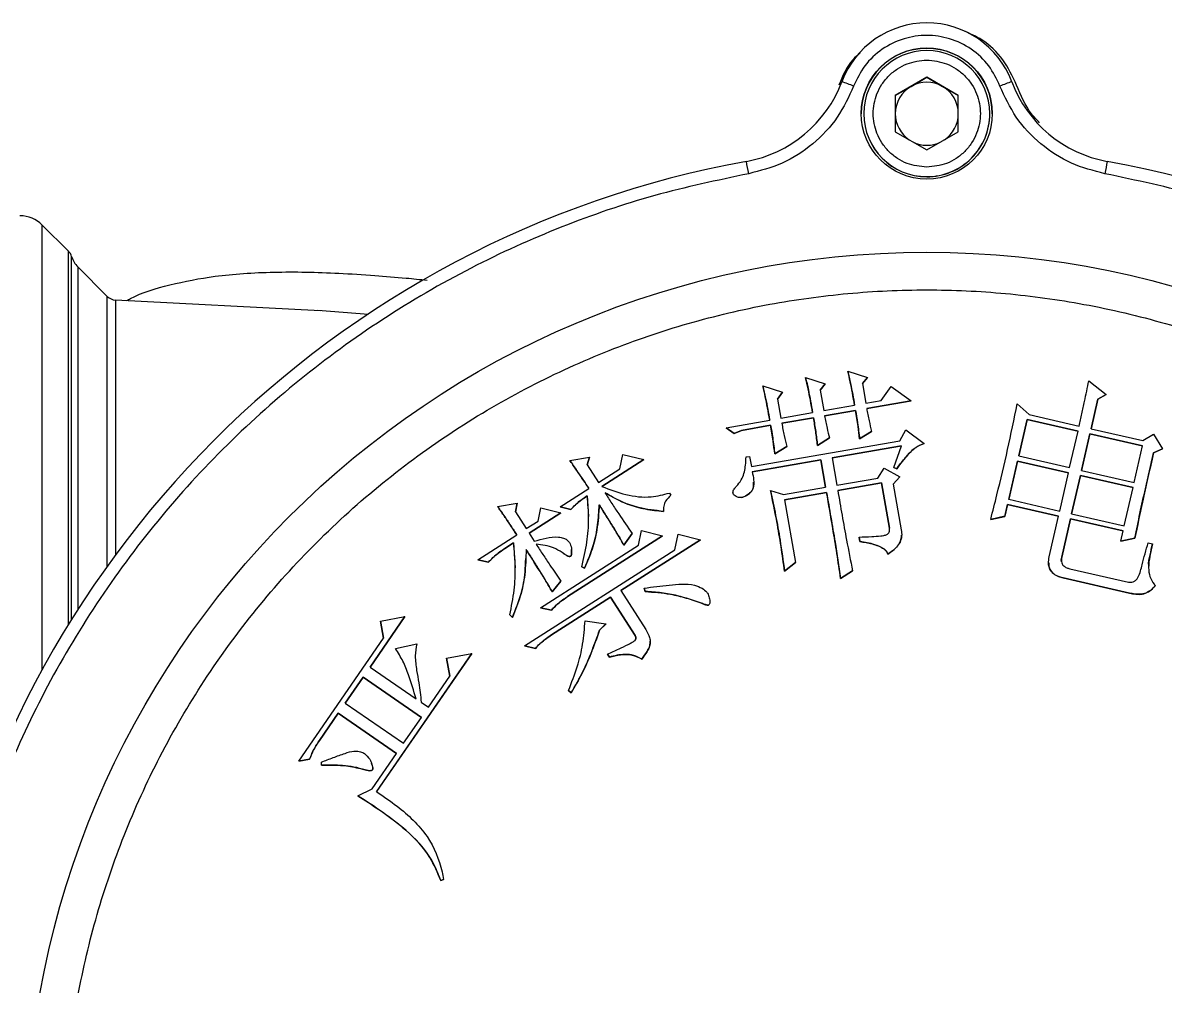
# Model space of a CAD drawing. Header units: millimetres. Extents: x 5659 to 7608, y 3628 to 5007.
# Drawn here: x 6967.6 to 7058.3, y 4781.6 to 4858 of the extents above; entities that cross this region are included whole.
import ezdxf

# ---------------------------------------------------------------- set-up
doc = ezdxf.new("R2010")
doc.units = ezdxf.units.MM

msp = doc.modelspace()

# ---------------------------------------------------------------- linework, layer by layer
at = {"color": 7, "linetype": 'Continuous', "lineweight": 25}
for p, q in [((7039.366, 4853.691), (7036.866, 4852.248)), ((7038.116, 4852.963), (7039.366, 4853.685)), ((7041.866, 4852.248), (7039.366, 4853.691)), ((7039.366, 4853.685), (7039.366, 4853.691)), ((7039.366, 4853.685), (7040.616, 4852.963)), ((7036.866, 4852.242), (7038.116, 4852.963)), ((7036.866, 4852.248), (7036.866, 4849.361)), ((7040.616, 4852.963), (7041.866, 4852.242)), ((7041.866, 4849.361), (7041.866, 4852.248)), ((7034.366, 4850.803), (7034.366, 4850.792)), ((7044.366, 4850.792), (7044.366, 4850.803)), ((7036.866, 4849.361), (7039.366, 4847.918)), ((7039.366, 4847.918), (7041.866, 4849.361)), ((6971.257, 4839.885), (6969.176, 4841.966)), ((6971.507, 4810.676), (6971.507, 4839.468)), ((6974.338, 4836.304), (6972.006, 4838.636)), ((6972.006, 4838.636), (6972.006, 4811.465)), ((6974.338, 4814.905), (6974.338, 4836.304)), ((6991.268, 4835.159), (6974.993, 4836.012)), ((6974.993, 4836.012), (6974.993, 4815.805)), ((6995.061, 4834.856), (6991.055, 4835.17)), ((7033.1, 4830.373), (7034.657, 4829.873)), ((7029.751, 4829.857), (7031.313, 4829.359)), ((7034.657, 4829.873), (7034.254, 4829.382)), ((7034.254, 4829.38), (7034.657, 4829.87)), ((7034.657, 4829.873), (7034.657, 4829.87)), ((7052.212, 4829.603), (7053.591, 4828.509)), ((7026.361, 4829.197), (7027.92, 4828.696)), ((7027.92, 4828.696), (7027.527, 4828.139)), ((7027.527, 4828.137), (7027.92, 4828.694)), ((7027.92, 4828.696), (7027.92, 4828.694)), ((7031.313, 4829.359), (7030.907, 4828.868)), ((7030.907, 4828.867), (7031.313, 4829.357)), ((7030.907, 4828.868), (7031.192, 4827.235)), ((7031.313, 4829.359), (7031.313, 4829.357)), ((7034.254, 4829.382), (7034.529, 4827.818)), ((7035.754, 4828.031), (7036.54, 4829.151)), ((7036.54, 4829.151), (7038.137, 4828.026)), ((7027.527, 4828.139), (7027.789, 4826.641)), ((7031.192, 4827.235), (7033.642, 4827.664)), ((7034.529, 4827.818), (7035.754, 4828.031)), ((7038.137, 4828.026), (7034.598, 4827.409)), ((7034.598, 4827.407), (7038.137, 4828.024)), ((7038.137, 4828.026), (7038.137, 4828.024)), ((7046.541, 4827.779), (7047.481, 4826.926)), ((7052.942, 4828.159), (7052.402, 4825.799)), ((7052.403, 4825.799), (7052.942, 4828.157)), ((7053.591, 4828.509), (7052.942, 4828.159)), ((7052.942, 4828.157), (7053.591, 4828.506)), ((7052.942, 4828.159), (7052.942, 4828.157)), ((7053.591, 4828.509), (7053.591, 4828.506)), ((7027.789, 4826.641), (7030.309, 4827.081)), ((7033.712, 4827.255), (7031.261, 4826.826)), ((7031.261, 4826.824), (7033.712, 4827.253)), ((7033.712, 4827.255), (7033.712, 4827.253)), ((7047.481, 4826.926), (7051.46, 4826.015)), ((7023.433, 4825.881), (7026.905, 4826.487)), ((7024.072, 4825.432), (7023.433, 4825.881)), ((7023.433, 4825.881), (7023.433, 4825.879)), ((7023.433, 4825.879), (7024.072, 4825.43)), ((7026.975, 4826.079), (7024.66, 4825.673)), ((7024.66, 4825.671), (7026.975, 4826.077)), ((7026.975, 4826.079), (7026.975, 4826.077)), ((7030.378, 4826.672), (7027.858, 4826.233)), ((7027.858, 4826.231), (7030.378, 4826.67)), ((7030.378, 4826.672), (7030.378, 4826.67)), ((7047.322, 4826.539), (7046.656, 4823.639)), ((7046.657, 4823.639), (7047.322, 4826.536)), ((7051.367, 4825.611), (7047.322, 4826.539)), ((7047.322, 4826.539), (7047.322, 4826.536)), ((7047.322, 4826.536), (7051.367, 4825.609)), ((7052.402, 4825.799), (7056.517, 4824.859)), ((7024.66, 4825.673), (7024.072, 4825.432)), ((7024.072, 4825.43), (7024.66, 4825.671)), ((7024.072, 4825.432), (7024.072, 4825.43)), ((7024.66, 4825.673), (7024.66, 4825.671)), ((7031.642, 4825.07), (7030.689, 4824.481)), ((7030.689, 4824.479), (7031.642, 4825.067)), ((7031.642, 4825.07), (7031.642, 4825.067)), ((7034.986, 4825.581), (7034.038, 4824.995)), ((7034.038, 4824.993), (7034.986, 4825.579)), ((7034.038, 4824.995), (7034.038, 4824.993)), ((7034.986, 4825.581), (7034.986, 4825.579)), ((7037.218, 4824.849), (7037.701, 4825.706)), ((7037.701, 4825.706), (7039.152, 4824.625)), ((7050.702, 4822.712), (7051.367, 4825.611)), ((7052.31, 4825.396), (7051.645, 4822.496)), ((7051.645, 4822.496), (7052.31, 4825.393)), ((7056.491, 4824.44), (7052.31, 4825.396)), ((7052.31, 4825.396), (7052.31, 4825.393)), ((7052.31, 4825.393), (7056.491, 4824.438)), ((7056.517, 4824.859), (7057.344, 4825.378)), ((7057.344, 4825.378), (7058.073, 4824.217)), ((7025.444, 4822.794), (7037.218, 4824.849)), ((7028.249, 4824.404), (7027.298, 4823.819)), ((7027.298, 4823.817), (7028.249, 4824.402)), ((7028.249, 4824.404), (7028.249, 4824.402)), ((7030.689, 4824.481), (7030.689, 4824.479)), ((7037.359, 4824.453), (7031.845, 4823.49)), ((7031.845, 4823.488), (7037.358, 4824.451)), ((7036.745, 4822.735), (7037.359, 4824.453)), ((7055.826, 4821.54), (7056.491, 4824.44)), ((7058.073, 4824.217), (7057.357, 4823.883)), ((7057.357, 4823.881), (7058.073, 4824.215)), ((7058.073, 4824.217), (7058.073, 4824.215)), ((7011.033, 4823.293), (7012.597, 4823.553)), ((7012.597, 4823.553), (7012.415, 4822.939)), ((7012.415, 4822.938), (7012.597, 4823.55)), ((7012.597, 4823.553), (7012.597, 4823.55)), ((7016.922, 4823.355), (7013.591, 4821.223)), ((7013.591, 4821.221), (7016.922, 4823.353)), ((7015.004, 4822.62), (7015.258, 4823.768)), ((7015.258, 4823.768), (7016.922, 4823.355)), ((7016.922, 4823.355), (7016.922, 4823.353)), ((7025.03, 4823.562), (7025.303, 4823.611)), ((7025.303, 4823.611), (7025.444, 4822.794)), ((7030.961, 4823.336), (7025.516, 4822.385)), ((7025.516, 4822.383), (7030.961, 4823.334)), ((7027.298, 4823.819), (7027.298, 4823.817)), ((7031.341, 4821.158), (7030.961, 4823.336)), ((7030.961, 4823.336), (7030.961, 4823.334)), ((7030.961, 4823.334), (7031.341, 4821.158)), ((7031.845, 4823.49), (7032.225, 4821.312)), ((7046.564, 4823.233), (7045.871, 4820.2)), ((7045.871, 4820.199), (7046.564, 4823.231)), ((7050.609, 4822.306), (7046.564, 4823.233)), ((7046.564, 4823.233), (7046.564, 4823.231)), ((7046.564, 4823.231), (7050.609, 4822.304)), ((7046.656, 4823.639), (7050.702, 4822.712)), ((7057.357, 4823.883), (7057.357, 4823.881)), ((7012.415, 4822.939), (7013.311, 4821.536)), ((7013.311, 4821.536), (7015.004, 4822.62)), ((7035.492, 4821.882), (7035.987, 4822.671)), ((7035.987, 4822.671), (7037.231, 4821.977)), ((7036.976, 4822.632), (7036.745, 4822.735)), ((7036.745, 4822.735), (7036.745, 4822.733)), ((7036.745, 4822.733), (7036.976, 4822.63)), ((7036.976, 4822.632), (7036.976, 4822.63)), ((7049.916, 4819.272), (7050.609, 4822.306)), ((7051.645, 4822.496), (7055.826, 4821.54)), ((7025.634, 4821.563), (7025.634, 4821.565)), ((7032.225, 4821.312), (7035.492, 4821.882)), ((7035.769, 4821.51), (7032.297, 4820.903)), ((7032.297, 4820.901), (7035.769, 4821.507)), ((7036.398, 4817.903), (7035.769, 4821.51)), ((7035.769, 4821.51), (7035.769, 4821.507)), ((7035.769, 4821.507), (7036.398, 4817.901)), ((7037.231, 4821.977), (7036.699, 4821.391)), ((7036.699, 4821.39), (7037.231, 4821.975)), ((7036.699, 4821.391), (7037.328, 4817.785)), ((7037.231, 4821.977), (7037.231, 4821.975)), ((7051.552, 4822.09), (7050.859, 4819.057)), ((7050.859, 4819.056), (7051.552, 4822.088)), ((7055.734, 4821.134), (7051.552, 4822.09)), ((7051.552, 4822.09), (7051.552, 4822.088)), ((7051.552, 4822.088), (7055.733, 4821.132)), ((7010.273, 4819.594), (7012.551, 4821.051)), ((7012.422, 4820.475), (7012.422, 4820.473)), ((7012.422, 4820.473), (7012.51, 4818.84)), ((7018.949, 4820.699), (7019.062, 4820.524)), ((7026.97, 4820.888), (7028.005, 4820.575)), ((7026.97, 4820.888), (7026.97, 4820.886)), ((7028.005, 4820.575), (7031.341, 4821.158)), ((7031.413, 4820.749), (7028.077, 4820.166)), ((7028.077, 4820.164), (7031.413, 4820.747)), ((7031.413, 4820.749), (7031.413, 4820.747)), ((7055.04, 4818.101), (7055.734, 4821.134)), ((7005.308, 4819.633), (7006.869, 4819.89)), ((7006.869, 4819.89), (7006.723, 4819.219)), ((7006.723, 4819.219), (7006.869, 4819.888)), ((7006.869, 4819.89), (7006.869, 4819.888)), ((7008.518, 4818.472), (7008.749, 4819.528)), ((7008.749, 4819.528), (7010.319, 4819.132)), ((7011.133, 4819.404), (7010.273, 4819.594)), ((7010.273, 4819.594), (7010.273, 4819.592)), ((7010.273, 4819.592), (7011.133, 4819.402)), ((7013.373, 4819.767), (7013.373, 4819.764)), ((7028.077, 4820.166), (7028.942, 4815.199)), ((7045.778, 4819.796), (7045.56, 4818.851)), ((7045.56, 4818.849), (7045.778, 4819.794)), ((7049.823, 4818.869), (7045.778, 4819.796)), ((7045.778, 4819.796), (7045.778, 4819.794)), ((7045.778, 4819.794), (7049.823, 4818.867)), ((7045.871, 4820.2), (7049.916, 4819.272)), ((7006.723, 4819.219), (7007.583, 4817.874)), ((7010.319, 4819.132), (7007.807, 4817.524)), ((7007.808, 4817.523), (7010.319, 4819.13)), ((7010.319, 4819.132), (7010.319, 4819.13)), ((7011.133, 4819.402), (7011.133, 4819.404)), ((7045.56, 4818.851), (7044.44, 4818.61)), ((7044.44, 4818.608), (7045.56, 4818.849)), ((7044.44, 4818.61), (7044.44, 4818.608)), ((7045.56, 4818.851), (7045.56, 4818.849)), ((7049.081, 4815.633), (7049.823, 4818.869)), ((7050.766, 4818.653), (7050.07, 4815.617)), ((7050.07, 4815.615), (7050.766, 4818.651)), ((7054.948, 4817.698), (7050.766, 4818.653)), ((7050.766, 4818.653), (7050.766, 4818.651)), ((7050.766, 4818.651), (7054.947, 4817.696)), ((7050.859, 4819.057), (7055.04, 4818.101)), ((7007.583, 4817.874), (7008.518, 4818.472)), ((7016.486, 4816.571), (7016.74, 4817.722)), ((7016.74, 4817.722), (7018.404, 4817.303)), ((7036.398, 4817.901), (7036.398, 4817.903)), ((7054.763, 4816.889), (7054.948, 4817.698)), ((7003.728, 4815.408), (7006.823, 4817.388)), ((7006.579, 4816.738), (7005.878, 4816.291)), ((7005.878, 4816.289), (7006.579, 4816.736)), ((7006.579, 4816.738), (7006.579, 4816.736)), ((7006.579, 4816.736), (7006.709, 4814.755)), ((7007.807, 4817.524), (7008.218, 4816.882)), ((7018.404, 4817.303), (7010.868, 4812.482)), ((7010.868, 4812.48), (7018.404, 4817.301)), ((7021.402, 4816.998), (7015.091, 4812.96)), ((7015.092, 4812.959), (7021.402, 4816.996)), ((7015.982, 4817.483), (7015.332, 4816.571)), ((7015.332, 4816.569), (7015.982, 4817.481)), ((7015.982, 4817.483), (7015.982, 4817.481)), ((7018.404, 4817.303), (7018.404, 4817.301)), ((7019.368, 4816.189), (7019.637, 4817.434)), ((7019.637, 4817.434), (7021.402, 4816.998)), ((7021.402, 4816.998), (7021.402, 4816.996)), ((7034.053, 4816.861), (7033.994, 4817.202)), ((7033.994, 4817.202), (7033.994, 4817.2)), ((7033.994, 4817.2), (7034.053, 4816.858)), ((7034.053, 4816.861), (7034.053, 4816.858)), ((7037.374, 4817.343), (7037.374, 4817.345)), ((7055.883, 4817.125), (7054.763, 4816.889)), ((7054.763, 4816.887), (7055.883, 4817.123)), ((7054.763, 4816.889), (7054.763, 4816.887)), ((7055.883, 4817.125), (7055.883, 4817.123)), ((7056.93, 4816.745), (7057.267, 4816.668)), ((7005.878, 4816.291), (7005.878, 4816.289)), ((7007.447, 4808.565), (7019.368, 4816.189)), ((7008.713, 4811.601), (7016.486, 4816.571)), ((7010.432, 4815.993), (7010.432, 4815.991)), ((7011.183, 4816.205), (7011.183, 4816.207)), ((7015.332, 4816.571), (7015.332, 4816.569)), ((7036.265, 4815.846), (7036.265, 4815.844)), ((7004.588, 4815.22), (7003.728, 4815.408)), ((7003.728, 4815.408), (7003.728, 4815.406)), ((7003.728, 4815.406), (7004.588, 4815.218)), ((7004.588, 4815.22), (7004.588, 4815.218)), ((7007.564, 4815.515), (7007.564, 4815.517)), ((7011.12, 4815.691), (7011.12, 4815.693)), ((7028.942, 4815.199), (7028.084, 4814.49)), ((7028.084, 4814.488), (7028.942, 4815.197)), ((7028.942, 4815.199), (7028.942, 4815.197)), ((7049.026, 4815.154), (7049.026, 4815.152)), ((7050.07, 4815.617), (7050.07, 4815.615)), ((7012.217, 4814.748), (7011.991, 4814.848)), ((7011.991, 4814.848), (7011.991, 4814.846)), ((7011.991, 4814.846), (7012.217, 4814.746)), ((7012.217, 4814.748), (7012.217, 4814.746)), ((7028.084, 4814.49), (7028.084, 4814.488)), ((7033.483, 4814.518), (7032.53, 4813.93)), ((7032.53, 4813.928), (7033.483, 4814.516)), ((7033.483, 4814.518), (7033.483, 4814.516)), ((7050.71, 4814.693), (7055.364, 4813.627)), ((7010.334, 4813.705), (7009.643, 4812.855)), ((7009.643, 4812.853), (7010.334, 4813.703)), ((7010.334, 4813.705), (7010.334, 4813.703)), ((7017.03, 4812.886), (7016.94, 4813.158)), ((7016.94, 4813.158), (7016.94, 4813.156)), ((7016.94, 4813.156), (7017.03, 4812.883)), ((7032.53, 4813.93), (7032.53, 4813.928)), ((7055.448, 4812.756), (7050.188, 4813.961)), ((7050.188, 4813.961), (7050.188, 4813.959)), ((7050.188, 4813.959), (7055.448, 4812.754)), ((7014.272, 4812.436), (7009.597, 4809.446)), ((7009.597, 4809.444), (7014.272, 4812.434)), ((7009.643, 4812.855), (7009.643, 4812.853)), ((7010.868, 4812.48), (7010.868, 4812.482)), ((7016.213, 4809.398), (7014.272, 4812.436)), ((7014.272, 4812.436), (7014.272, 4812.434)), ((7014.272, 4812.434), (7016.213, 4809.395)), ((7015.091, 4812.96), (7017.071, 4809.862)), ((7017.03, 4812.886), (7017.03, 4812.883)), ((7022.137, 4812.233), (7022.137, 4812.235)), ((7055.448, 4812.756), (7055.448, 4812.754)), ((7009.576, 4811.411), (7008.713, 4811.601)), ((7008.713, 4811.601), (7008.713, 4811.599)), ((7008.713, 4811.599), (7009.576, 4811.409)), ((7009.576, 4811.411), (7009.576, 4811.409)), ((7021.497, 4811.951), (7021.497, 4811.953)), ((7022.072, 4811.827), (7022.072, 4811.825)), ((6997.946, 4810.895), (6995.188, 4806.895)), ((6995.189, 4806.895), (6997.946, 4810.892)), ((6996.015, 4810.54), (6997.946, 4810.895)), ((6996.266, 4809.189), (6996.015, 4810.54)), ((6996.015, 4810.54), (6996.015, 4810.538)), ((6996.015, 4810.538), (6996.266, 4809.189)), ((6997.946, 4810.895), (6997.946, 4810.892)), ((7006.487, 4810.836), (7006.279, 4811.031)), ((7006.279, 4811.031), (7006.279, 4811.029)), ((7006.279, 4811.029), (7006.487, 4810.834)), ((7006.487, 4810.836), (7006.487, 4810.834)), ((7012.253, 4810.571), (7013.904, 4810.309)), ((7013.904, 4810.309), (7013.396, 4809.819)), ((7013.396, 4809.817), (7013.904, 4810.307)), ((7013.396, 4809.819), (7013.396, 4809.817)), ((7013.904, 4810.309), (7013.904, 4810.307)), ((6989.524, 4799.416), (6996.266, 4809.189)), ((6997.214, 4808.365), (6998.899, 4808.722)), ((7009.597, 4809.446), (7009.597, 4809.444)), ((7016.213, 4809.398), (7016.213, 4809.395)), ((7017.416, 4808.932), (7017.416, 4808.934)), ((7003.273, 4807.977), (6995.704, 4797.004)), ((6995.704, 4797.002), (7003.273, 4807.975)), ((7001.247, 4807.607), (7003.273, 4807.977)), ((7003.273, 4807.977), (7003.273, 4807.975)), ((7008.305, 4808.375), (7007.447, 4808.565)), ((7007.447, 4808.565), (7007.447, 4808.563)), ((7007.447, 4808.563), (7008.305, 4808.373)), ((7008.305, 4808.375), (7008.305, 4808.373)), ((7014.182, 4807.687), (7014.033, 4807.921)), ((7014.033, 4807.921), (7014.033, 4807.919)), ((7014.033, 4807.919), (7014.182, 4807.685)), ((7014.182, 4807.687), (7014.182, 4807.685)), ((6995.188, 4806.895), (6998.845, 4804.373)), ((7001.514, 4806.156), (7001.247, 4807.607)), ((7001.247, 4807.607), (7001.247, 4807.605)), ((7001.247, 4807.605), (7001.514, 4806.155)), ((7016.755, 4807.52), (7016.755, 4807.523)), ((6994.635, 4806.094), (6993.218, 4804.037)), ((6993.219, 4804.036), (6994.635, 4806.092)), ((6999.266, 4802.899), (6994.635, 4806.094)), ((6994.635, 4806.092), (6994.635, 4806.094)), ((6994.635, 4806.092), (6999.265, 4802.897)), ((6999.819, 4803.7), (7001.514, 4806.156)), ((7011.146, 4804.841), (7010.938, 4805.036)), ((7010.938, 4805.036), (7010.938, 4805.034)), ((7010.938, 4805.034), (7011.146, 4804.839)), ((6999.246, 4804.096), (6999.819, 4803.7)), ((7011.146, 4804.839), (7011.146, 4804.841)), ((6992.665, 4803.238), (6991.165, 4801.065)), ((6991.165, 4801.063), (6992.665, 4803.236)), ((6997.296, 4800.043), (6992.665, 4803.238)), ((6992.665, 4803.238), (6992.665, 4803.236)), ((6992.665, 4803.236), (6997.295, 4800.041)), ((6993.218, 4804.037), (6997.849, 4800.842)), ((6997.849, 4800.842), (6999.266, 4802.899)), ((6991.165, 4801.065), (6991.165, 4801.063)), ((6990.392, 4799.575), (6989.524, 4799.416)), ((6989.524, 4799.414), (6990.392, 4799.573)), ((6990.392, 4799.575), (6990.392, 4799.573)), ((6995.362, 4797.24), (6997.296, 4800.043)), ((6989.524, 4799.416), (6989.524, 4799.414)), ((6991.33, 4799.097), (6991.332, 4799.347)), ((6994.579, 4798.794), (6994.579, 4798.792)), ((6995.312, 4799.239), (6995.312, 4799.241)), ((6995.388, 4798.741), (6995.388, 4798.743)), ((6994.217, 4796.683), (6995.362, 4797.24)), ((6994.217, 4796.683), (6994.217, 4796.681)), ((7001.026, 4790.046), (7000.795, 4789.954)), ((7000.795, 4789.952), (7001.026, 4790.044)), ((7000.795, 4789.954), (7000.795, 4789.952)), ((7001.026, 4790.046), (7001.026, 4790.044))]:
    msp.add_line(p, q, dxfattribs=at)
at = {"color": 7, "linetype": 'Continuous', "lineweight": 25, "flags": 128}
for points in [[(6969.176, 4806.691), (6969.176, 4809.765), (6969.176, 4813.959), (6969.176, 4817.925), (6969.176, 4821.643), (6969.176, 4825.094), (6969.176, 4828.262), (6969.176, 4831.131), (6969.176, 4833.687), (6969.176, 4835.917), (6969.176, 4837.81), (6969.176, 4839.357), (6969.176, 4840.55), (6969.176, 4841.384), (6969.176, 4841.854), (6969.176, 4841.966)], [(6971.257, 4810.273), (6971.257, 4813.277), (6971.257, 4817.116), (6971.257, 4820.707), (6971.257, 4824.034), (6971.257, 4827.08), (6971.257, 4829.83), (6971.257, 4832.269), (6971.257, 4834.386), (6971.257, 4836.171), (6971.257, 4837.614), (6971.257, 4838.707), (6971.257, 4839.447), (6971.257, 4839.828), (6971.257, 4839.885)]]:
    msp.add_lwpolyline(points, dxfattribs=at)
at = {"color": 7, "linetype": 'Continuous', "lineweight": 25}
for centre, radius in [((7039.366, 4850.809), 5.2), ((7039.366, 4768.309), 71.5)]:
    msp.add_circle(centre, radius, dxfattribs=at)
for centre, radius, start, end in [((7039.366, 4850.807), 7.2, 20.5868, 159.4132), ((7039.366, 4850.792), 5.2, 0.00011, 179.99974), ((7039.366, 4850.803), 5, 359.99994, 179.99975), ((7023.265, 4856.855), 10, 280.30605, 339.41322), ((6989.525, 4736.459), 124.573, 69.2983, 69.75789), ((7039.366, 4850.798), 2.5, 59.99975, 119.99962), ((7089.207, 4736.459), 124.574, 110.24211, 110.7017), ((7055.468, 4856.855), 10, 200.58678, 259.69395), ((7039.366, 4850.798), 2.5, 119.9996, 179.99966), ((7039.366, 4850.798), 2.5, 359.99971, 59.99978), ((7039.366, 4850.803), 5, 179.99991, 269.99976), ((7039.366, 4850.792), 5, 179.99991, 269.99976), ((7039.366, 4850.798), 2.5, 179.99971, 236.17979), ((7039.366, 4850.803), 5, 269.99962, 359.99978), ((7039.366, 4850.792), 5, 269.99962, 359.99978), ((7039.366, 4850.798), 2.5, 303.81959, 359.99967), ((7039.366, 4850.798), 2.5, 243.81973, 296.17964), ((7039.366, 4768.307), 80, 100.30604, 169.69383), ((6387.082, 4730.247), 648.57, 10.284007, 10.372163), ((7691.669, 4730.243), 648.589, 169.627839, 169.715992), ((7039.366, 4768.307), 80, 10.30617, 79.69396), ((6967.408, 4840.198), 2.5, 44.99977, 89.99969), ((6970.55, 4839.178), 1, 16.90237, 44.99987), ((6973.42, 4840.05), 2, 196.90236, 224.99969), ((6975.045, 4837.011), 1, 224.99969, 266.99945)]:
    msp.add_arc(centre, radius, start, end, dxfattribs=at)
for points, knots in [([(7045.17, 4852.989), (7044.906, 4853.543), (7044.365, 4854.676), (7042.947, 4855.986), (7041.23, 4856.823), (7039.366, 4857.1), (7037.502, 4856.823), (7035.786, 4855.986), (7034.367, 4854.676), (7033.826, 4853.543), (7033.562, 4852.989)], [0, 0, 0, 0, 0.122089, 0.25, 0.377911, 0.5, 0.622089, 0.75, 0.877911, 1, 1, 1, 1]), ([(7046.492, 4853.073), (7046.165, 4853.763), (7045.511, 4855.143), (7043.994, 4856.636), (7042.798, 4857.151), (7042.303, 4857.363)], [0, 0, 0, 0, 0.369702, 0.739405, 1, 1, 1, 1]), ([(7034.075, 4855.63), (7033.873, 4855.451), (7033.097, 4854.765), (7032.694, 4853.792), (7032.396, 4853.073)], [0, 0, 0, 0, 0.260641, 1, 1, 1, 1]), ([(7039.366, 4846.555), (7038.832, 4846.612), (7038.009, 4846.699), (7037.019, 4847.229), (7036.339, 4847.777), (7035.787, 4848.458), (7035.274, 4849.448), (7035.013, 4850.805), (7035.274, 4852.162), (7035.787, 4853.151), (7036.339, 4853.832), (7037.019, 4854.381), (7038.009, 4854.911), (7038.832, 4854.998), (7039.366, 4855.055)], [0, 0, 0, 0, 0.119728, 0.18418, 0.25, 0.31582, 0.380272, 0.5, 0.619728, 0.68418, 0.75, 0.81582, 0.880272, 1, 1, 1, 1]), ([(7039.366, 4855.055), (7039.901, 4854.998), (7040.723, 4854.911), (7041.713, 4854.381), (7042.393, 4853.832), (7042.945, 4853.151), (7043.458, 4852.162), (7043.719, 4850.805), (7043.458, 4849.448), (7042.945, 4848.458), (7042.393, 4847.777), (7041.713, 4847.229), (7040.723, 4846.699), (7039.901, 4846.612), (7039.366, 4846.555)], [0, 0, 0, 0, 0.119728, 0.18418, 0.25, 0.31582, 0.380272, 0.5, 0.619728, 0.68418, 0.75, 0.81582, 0.880272, 1, 1, 1, 1]), ([(7048.314, 4850.085), (7048.095, 4850.309), (7047.271, 4851.155), (7046.822, 4852.261), (7046.492, 4853.073)], [0, 0, 0, 0, 0.265546, 1, 1, 1, 1]), ([(7033.562, 4852.989), (7033.171, 4852.142), (7032.376, 4850.42), (7030.386, 4848.328), (7027.972, 4846.743), (7026.135, 4846.268), (7025.232, 4846.034)], [0, 0, 0, 0, 0.245796, 0.5, 0.754204, 1, 1, 1, 1]), ([(7053.5, 4846.034), (7052.597, 4846.268), (7050.76, 4846.743), (7048.346, 4848.328), (7046.356, 4850.42), (7045.561, 4852.142), (7045.17, 4852.989)], [0, 0, 0, 0, 0.245796, 0.5, 0.754204, 1, 1, 1, 1]), ([(7025.232, 4846.034), (7022.737, 4845.508), (7017.699, 4844.446), (7010.322, 4841.907), (7003.08, 4838.638), (6996.101, 4834.575), (6989.498, 4829.763), (6983.404, 4824.271), (6977.912, 4818.177), (6973.1, 4811.574), (6969.038, 4804.595), (6965.768, 4797.353), (6963.229, 4789.976), (6962.167, 4784.939), (6961.641, 4782.443)], [0, 0, 0, 0, 0.079959, 0.161371, 0.244142, 0.328893, 0.414217, 0.5, 0.585778, 0.671102, 0.755858, 0.838624, 0.920039, 1, 1, 1, 1]), ([(7117.092, 4782.443), (7116.565, 4784.939), (7115.503, 4789.976), (7112.964, 4797.353), (7109.695, 4804.595), (7105.632, 4811.574), (7100.821, 4818.177), (7095.328, 4824.271), (7089.234, 4829.763), (7082.631, 4834.575), (7075.652, 4838.638), (7068.41, 4841.907), (7061.033, 4844.446), (7055.996, 4845.508), (7053.5, 4846.034)], [0, 0, 0, 0, 0.0799588, 0.1613715, 0.2441424, 0.3288926, 0.4142166, 0.5, 0.5857784, 0.6711024, 0.7558576, 0.8386237, 0.9200388, 1, 1, 1, 1]), ([(6975.881, 4835.966), (6975.976, 4836.02), (6976.975, 4836.594), (6979.289, 4837.259), (6982.327, 4837.87), (6985.146, 4838.138), (6987.546, 4838.245), (6990.078, 4838.245), (6992.744, 4838.152), (6995.408, 4837.983), (6997.75, 4837.79), (6999.159, 4837.647), (6999.714, 4837.591)], [0, 0, 0, 0, 0.017525, 0.184137, 0.353482, 0.450762, 0.551832, 0.651487, 0.750721, 0.855208, 0.942911, 1, 1, 1, 1]), ([(6970.866, 4768.316), (6970.921, 4770.405), (6971.031, 4774.583), (6971.941, 4780.922), (6973.427, 4787.274), (6975.601, 4793.64), (6978.431, 4799.863), (6981.945, 4805.886), (6986.099, 4811.577), (6990.843, 4816.839), (6996.104, 4821.582), (7001.796, 4825.736), (7007.819, 4829.25), (7014.042, 4832.082), (7020.408, 4834.253), (7026.76, 4835.748), (7033.099, 4836.625), (7039.366, 4836.911), (7045.633, 4836.625), (7051.972, 4835.748), (7058.325, 4834.253), (7064.69, 4832.082), (7070.914, 4829.25), (7076.936, 4825.736), (7082.628, 4821.582), (7087.889, 4816.839), (7092.633, 4811.577), (7096.787, 4805.886), (7100.301, 4799.863), (7103.132, 4793.64), (7105.306, 4787.274), (7106.791, 4780.922), (7107.701, 4774.583), (7107.811, 4770.405), (7107.866, 4768.316)], [0, 0, 0, 0, 0.029124, 0.058248, 0.08912, 0.119994, 0.151902, 0.184313, 0.217069, 0.25, 0.282931, 0.315687, 0.348098, 0.380006, 0.410878, 0.441752, 0.470875, 0.5, 0.529123, 0.558248, 0.58912, 0.619994, 0.651902, 0.684313, 0.717069, 0.75, 0.782931, 0.815687, 0.848098, 0.880006, 0.910878, 0.941752, 0.970875, 1, 1, 1, 1]), ([(7033.642, 4827.664), (7033.584, 4827.992), (7033.474, 4828.609), (7033.294, 4829.513), (7033.165, 4830.087), (7033.1, 4830.373)], [0, 0, 0, 0, 0.3618324, 0.680859, 1, 1, 1, 1]), ([(7033.1, 4830.371), (7033.173, 4830.046), (7033.31, 4829.434), (7033.488, 4828.53), (7033.591, 4827.951), (7033.642, 4827.662)], [0, 0, 0, 0, 0.361838, 0.680876, 1, 1, 1, 1]), ([(7030.309, 4827.081), (7030.25, 4827.409), (7030.138, 4828.038), (7029.954, 4828.964), (7029.819, 4829.559), (7029.751, 4829.857)], [0, 0, 0, 0, 0.353076, 0.676475, 1, 1, 1, 1]), ([(7029.751, 4829.855), (7029.825, 4829.53), (7029.965, 4828.907), (7030.148, 4827.981), (7030.255, 4827.379), (7030.309, 4827.079)], [0, 0, 0, 0, 0.353086, 0.676497, 1, 1, 1, 1]), ([(7051.46, 4826.015), (7051.534, 4826.34), (7051.682, 4826.99), (7051.935, 4828.185), (7052.106, 4829.058), (7052.212, 4829.603)], [0, 0, 0, 0, 0.272744, 0.545492, 1, 1, 1, 1]), ([(7026.905, 4826.487), (7026.847, 4826.815), (7026.736, 4827.433), (7026.557, 4828.337), (7026.426, 4828.91), (7026.361, 4829.197)], [0, 0, 0, 0, 0.361759, 0.680808, 1, 1, 1, 1]), ([(7026.361, 4829.195), (7026.435, 4828.87), (7026.574, 4828.258), (7026.75, 4827.354), (7026.854, 4826.775), (7026.905, 4826.485)], [0, 0, 0, 0, 0.361772, 0.680844, 1, 1, 1, 1]), ([(7044.44, 4818.61), (7044.605, 4819.256), (7045.075, 4821.098), (7045.797, 4824.15), (7046.293, 4826.569), (7046.541, 4827.779)], [0, 0, 0, 0, 0.212581, 0.606192, 1, 1, 1, 1]), ([(7031.261, 4826.826), (7031.292, 4826.662), (7031.353, 4826.335), (7031.469, 4825.747), (7031.576, 4825.327), (7031.642, 4825.07)], [0, 0, 0, 0, 0.278089, 0.556193, 1, 1, 1, 1]), ([(7034.038, 4824.995), (7033.998, 4825.326), (7033.932, 4825.869), (7033.818, 4826.622), (7033.747, 4827.044), (7033.712, 4827.255)], [0, 0, 0, 0, 0.437841, 0.718884, 1, 1, 1, 1]), ([(7033.712, 4827.253), (7033.767, 4826.924), (7033.858, 4826.385), (7033.961, 4825.63), (7034.012, 4825.205), (7034.038, 4824.993)], [0, 0, 0, 0, 0.43784, 0.718882, 1, 1, 1, 1]), ([(7034.598, 4827.409), (7034.627, 4827.245), (7034.686, 4826.917), (7034.808, 4826.306), (7034.917, 4825.862), (7034.986, 4825.581)], [0, 0, 0, 0, 0.267397, 0.53481, 1, 1, 1, 1]), ([(7027.298, 4823.819), (7027.261, 4824.15), (7027.2, 4824.694), (7027.084, 4825.446), (7027.011, 4825.868), (7026.975, 4826.079)], [0, 0, 0, 0, 0.437947, 0.718933, 1, 1, 1, 1]), ([(7026.975, 4826.077), (7027.03, 4825.748), (7027.122, 4825.209), (7027.231, 4824.455), (7027.276, 4824.029), (7027.298, 4823.817)], [0, 0, 0, 0, 0.4378739, 0.7188428, 1, 1, 1, 1]), ([(7027.858, 4826.233), (7027.889, 4826.069), (7027.949, 4825.741), (7028.073, 4825.13), (7028.18, 4824.686), (7028.249, 4824.404)], [0, 0, 0, 0, 0.2673365, 0.5346869, 1, 1, 1, 1]), ([(7030.689, 4824.481), (7030.645, 4824.848), (7030.58, 4825.397), (7030.468, 4826.126), (7030.408, 4826.49), (7030.378, 4826.672)], [0, 0, 0, 0, 0.499817, 0.749886, 1, 1, 1, 1]), ([(7030.378, 4826.67), (7030.438, 4826.306), (7030.528, 4825.76), (7030.624, 4825.029), (7030.667, 4824.662), (7030.689, 4824.479)], [0, 0, 0, 0, 0.499817, 0.749886, 1, 1, 1, 1]), ([(7039.152, 4824.625), (7038.934, 4824.534), (7038.459, 4824.336), (7037.727, 4823.632), (7037.269, 4823.021), (7036.976, 4822.632)], [0, 0, 0, 0, 0.234297, 0.511813, 1, 1, 1, 1]), ([(7036.976, 4822.63), (7037.174, 4822.899), (7037.562, 4823.429), (7038.209, 4824.116), (7038.77, 4824.507), (7039.099, 4824.607), (7039.152, 4824.623)], [0, 0, 0, 0, 0.333791, 0.656332, 0.944524, 1, 1, 1, 1]), ([(7012.551, 4821.051), (7012.369, 4821.33), (7012.031, 4821.848), (7011.519, 4822.591), (7011.195, 4823.059), (7011.033, 4823.293)], [0, 0, 0, 0, 0.369297, 0.684635, 1, 1, 1, 1]), ([(7011.033, 4823.291), (7011.223, 4823.017), (7011.574, 4822.509), (7012.085, 4821.764), (7012.395, 4821.287), (7012.551, 4821.049)], [0, 0, 0, 0, 0.3693, 0.684618, 1, 1, 1, 1]), ([(7024.362, 4821.343), (7024.49, 4821.513), (7024.832, 4821.973), (7024.977, 4822.773), (7025.016, 4823.345), (7025.03, 4823.562)], [0, 0, 0, 0, 0.268239, 0.722981, 1, 1, 1, 1]), ([(7057.357, 4823.883), (7057.208, 4823.233), (7056.912, 4821.933), (7056.402, 4819.684), (7056.076, 4818.078), (7055.883, 4817.125)], [0, 0, 0, 0, 0.289148, 0.578294, 1, 1, 1, 1]), ([(7055.883, 4817.123), (7056.013, 4817.777), (7056.275, 4819.085), (7056.776, 4821.335), (7057.141, 4822.933), (7057.357, 4823.881)], [0, 0, 0, 0, 0.2892488, 0.5783935, 1, 1, 1, 1]), ([(7025.516, 4822.385), (7025.558, 4822.173), (7025.642, 4821.747), (7025.647, 4821.221), (7025.504, 4820.862), (7025.242, 4820.623), (7024.971, 4820.427), (7024.732, 4820.361), (7024.678, 4820.346)], [0, 0, 0, 0, 0.257526, 0.517626, 0.611553, 0.706057, 0.933936, 1, 1, 1, 1]), ([(7023.982, 4820.716), (7023.986, 4820.768), (7023.999, 4820.929), (7024.168, 4821.132), (7024.301, 4821.276), (7024.362, 4821.343)], [0, 0, 0, 0, 0.206018, 0.636041, 1, 1, 1, 1]), ([(7024.678, 4820.344), (7024.804, 4820.392), (7025.05, 4820.488), (7025.335, 4820.691), (7025.536, 4820.914), (7025.63, 4821.208), (7025.626, 4821.428), (7025.623, 4821.564)], [0, 0, 0, 0, 0.2369259, 0.466697, 0.6134804, 0.7600826, 1, 1, 1, 1]), ([(7012.422, 4820.475), (7012.284, 4820.383), (7012.007, 4820.197), (7011.565, 4819.85), (7011.291, 4819.567), (7011.133, 4819.404)], [0, 0, 0, 0, 0.297538, 0.595282, 1, 1, 1, 1]), ([(7011.133, 4819.402), (7011.248, 4819.523), (7011.478, 4819.765), (7011.908, 4820.126), (7012.234, 4820.346), (7012.422, 4820.473)], [0, 0, 0, 0, 0.297563, 0.595363, 1, 1, 1, 1]), ([(7011.991, 4814.848), (7012.143, 4815.499), (7012.433, 4816.741), (7012.582, 4818.638), (7012.476, 4819.859), (7012.422, 4820.475)], [0, 0, 0, 0, 0.352766, 0.673509, 1, 1, 1, 1]), ([(7013.591, 4821.223), (7014.216, 4820.982), (7015.468, 4820.499), (7017.337, 4820.283), (7018.47, 4820.575), (7018.949, 4820.699)], [0, 0, 0, 0, 0.365081, 0.731832, 1, 1, 1, 1]), ([(7018.481, 4819.245), (7017.816, 4819.319), (7016.671, 4819.446), (7015.106, 4819.984), (7014.263, 4820.472), (7013.835, 4820.719)], [0, 0, 0, 0, 0.407022, 0.699492, 1, 1, 1, 1]), ([(7013.835, 4820.719), (7014.014, 4820.438), (7014.373, 4819.876), (7015.078, 4818.79), (7015.625, 4818), (7015.982, 4817.483)], [0, 0, 0, 0, 0.257454, 0.514908, 1, 1, 1, 1]), ([(7013.835, 4820.717), (7014.42, 4820.387), (7015.425, 4819.819), (7017.025, 4819.394), (7017.992, 4819.294), (7018.481, 4819.243)], [0, 0, 0, 0, 0.407493, 0.700455, 1, 1, 1, 1]), ([(7019.062, 4820.524), (7018.904, 4820.38), (7018.638, 4820.137), (7018.466, 4819.659), (7018.477, 4819.38), (7018.481, 4819.245)], [0, 0, 0, 0, 0.4310373, 0.7260596, 1, 1, 1, 1]), ([(7024.678, 4820.346), (7024.598, 4820.338), (7024.447, 4820.324), (7024.238, 4820.406), (7024.097, 4820.523), (7024.005, 4820.629), (7023.988, 4820.695), (7023.982, 4820.716)], [0, 0, 0, 0, 0.281585, 0.522569, 0.762523, 0.925805, 1, 1, 1, 1]), ([(7028.084, 4814.49), (7027.991, 4815.15), (7027.806, 4816.471), (7027.448, 4818.607), (7027.14, 4820.074), (7026.97, 4820.888)], [0, 0, 0, 0, 0.307881, 0.615778, 1, 1, 1, 1]), ([(7026.97, 4820.886), (7027.108, 4820.234), (7027.384, 4818.929), (7027.757, 4816.795), (7027.967, 4815.312), (7028.084, 4814.488)], [0, 0, 0, 0, 0.307881, 0.61578, 1, 1, 1, 1]), ([(7032.53, 4813.93), (7032.433, 4814.59), (7032.238, 4815.909), (7031.856, 4818.18), (7031.578, 4819.793), (7031.413, 4820.749)], [0, 0, 0, 0, 0.2894212, 0.5788391, 1, 1, 1, 1]), ([(7031.413, 4820.747), (7031.527, 4820.09), (7031.754, 4818.776), (7032.142, 4816.506), (7032.386, 4814.887), (7032.53, 4813.928)], [0, 0, 0, 0, 0.289416, 0.578835, 1, 1, 1, 1]), ([(7032.297, 4820.903), (7032.412, 4820.247), (7032.644, 4818.934), (7033.021, 4816.802), (7033.318, 4815.333), (7033.483, 4814.518)], [0, 0, 0, 0, 0.307939, 0.615874, 1, 1, 1, 1]), ([(7006.823, 4817.388), (7006.642, 4817.668), (7006.305, 4818.186), (7005.799, 4818.934), (7005.471, 4819.4), (7005.308, 4819.633)], [0, 0, 0, 0, 0.369183, 0.684555, 1, 1, 1, 1]), ([(7005.308, 4819.631), (7005.499, 4819.358), (7005.854, 4818.852), (7006.358, 4818.103), (7006.668, 4817.625), (7006.823, 4817.386)], [0, 0, 0, 0, 0.369183, 0.684554, 1, 1, 1, 1]), ([(7013.373, 4819.767), (7013.332, 4819.099), (7013.26, 4817.906), (7012.851, 4816.215), (7012.43, 4815.24), (7012.217, 4814.748)], [0, 0, 0, 0, 0.386257, 0.690164, 1, 1, 1, 1]), ([(7012.217, 4814.746), (7012.476, 4815.363), (7012.94, 4816.467), (7013.288, 4818.171), (7013.344, 4819.23), (7013.373, 4819.764)], [0, 0, 0, 0, 0.386701, 0.69077, 1, 1, 1, 1]), ([(7015.332, 4816.571), (7015.162, 4816.858), (7014.821, 4817.431), (7014.174, 4818.5), (7013.684, 4819.274), (7013.373, 4819.767)], [0, 0, 0, 0, 0.2667737, 0.5335507, 1, 1, 1, 1]), ([(7013.373, 4819.764), (7013.551, 4819.483), (7013.907, 4818.919), (7014.566, 4817.858), (7015.035, 4817.07), (7015.332, 4816.569)], [0, 0, 0, 0, 0.2667737, 0.5335509, 1, 1, 1, 1]), ([(7033.994, 4817.202), (7034.327, 4817.214), (7034.9, 4817.235), (7035.556, 4817.283), (7035.959, 4817.328), (7036.167, 4817.381), (7036.308, 4817.482), (7036.386, 4817.597), (7036.418, 4817.745), (7036.405, 4817.848), (7036.398, 4817.903)], [0, 0, 0, 0, 0.358025, 0.615683, 0.704922, 0.795041, 0.841826, 0.888488, 0.9407, 1, 1, 1, 1]), ([(7037.328, 4817.785), (7037.355, 4817.618), (7037.407, 4817.288), (7037.266, 4816.8), (7036.906, 4816.276), (7036.517, 4816.015), (7036.265, 4815.846)], [0, 0, 0, 0, 0.211302, 0.416468, 0.621501, 1, 1, 1, 1]), ([(7006.279, 4811.031), (7006.409, 4811.686), (7006.662, 4812.949), (7006.753, 4814.87), (7006.637, 4816.113), (7006.579, 4816.738)], [0, 0, 0, 0, 0.3486907, 0.6720185, 1, 1, 1, 1]), ([(7008.218, 4816.882), (7008.527, 4816.964), (7009.156, 4817.13), (7009.951, 4817.262), (7010.51, 4817.144), (7010.822, 4817.005), (7010.947, 4816.848), (7011.007, 4816.772)], [0, 0, 0, 0, 0.325958, 0.662347, 0.799326, 0.902609, 1, 1, 1, 1]), ([(7011.007, 4816.772), (7011.075, 4816.63), (7011.183, 4816.402), (7011.19, 4816.078), (7011.168, 4815.885), (7011.164, 4815.757), (7011.132, 4815.711), (7011.12, 4815.693)], [0, 0, 0, 0, 0.414992, 0.667292, 0.851809, 0.943552, 1, 1, 1, 1]), ([(7036.265, 4815.846), (7036.233, 4815.933), (7036.169, 4816.107), (7035.812, 4816.392), (7035.105, 4816.673), (7034.45, 4816.79), (7034.053, 4816.861)], [0, 0, 0, 0, 0.1072401, 0.2147204, 0.5251042, 1, 1, 1, 1]), ([(7034.053, 4816.858), (7034.381, 4816.799), (7035.04, 4816.68), (7035.77, 4816.43), (7036.176, 4816.094), (7036.236, 4815.926), (7036.265, 4815.844)], [0, 0, 0, 0, 0.394561, 0.792656, 0.89916, 1, 1, 1, 1]), ([(7036.265, 4815.844), (7036.546, 4816.036), (7036.963, 4816.32), (7037.311, 4816.888), (7037.348, 4817.198), (7037.366, 4817.344)], [0, 0, 0, 0, 0.520965, 0.773813, 1, 1, 1, 1]), ([(7055.364, 4813.627), (7055.454, 4813.622), (7055.618, 4813.613), (7055.846, 4813.692), (7056.025, 4813.837), (7056.285, 4814.263), (7056.5, 4815.273), (7056.763, 4816.172), (7056.93, 4816.745)], [0, 0, 0, 0, 0.07162, 0.1296989, 0.1878581, 0.251244, 0.5231342, 1, 1, 1, 1]), ([(7005.878, 4816.291), (7005.739, 4816.199), (7005.462, 4816.013), (7005.022, 4815.664), (7004.747, 4815.383), (7004.588, 4815.22)], [0, 0, 0, 0, 0.297582, 0.595326, 1, 1, 1, 1]), ([(7004.588, 4815.218), (7004.704, 4815.339), (7004.934, 4815.58), (7005.365, 4815.94), (7005.69, 4816.162), (7005.878, 4816.289)], [0, 0, 0, 0, 0.297614, 0.595386, 1, 1, 1, 1]), ([(7007.57, 4816.219), (7007.554, 4815.551), (7007.523, 4814.301), (7007.163, 4812.478), (7006.714, 4811.388), (7006.487, 4810.836)], [0, 0, 0, 0, 0.361932, 0.677077, 1, 1, 1, 1]), ([(7009.643, 4812.855), (7009.477, 4813.144), (7009.145, 4813.722), (7008.447, 4814.84), (7007.919, 4815.67), (7007.57, 4816.219)], [0, 0, 0, 0, 0.25307, 0.506097, 1, 1, 1, 1]), ([(7007.57, 4816.217), (7007.75, 4815.936), (7008.109, 4815.375), (7008.812, 4814.261), (7009.313, 4813.413), (7009.643, 4812.853)], [0, 0, 0, 0, 0.253024, 0.506045, 1, 1, 1, 1]), ([(7010.432, 4815.993), (7010.208, 4816.118), (7009.779, 4816.357), (7009.072, 4816.555), (7008.603, 4816.617), (7008.367, 4816.648)], [0, 0, 0, 0, 0.3506116, 0.6721745, 1, 1, 1, 1]), ([(7008.367, 4816.648), (7008.548, 4816.368), (7008.909, 4815.809), (7009.56, 4814.824), (7010.042, 4814.127), (7010.334, 4813.705)], [0, 0, 0, 0, 0.2824309, 0.5648657, 1, 1, 1, 1]), ([(7011.12, 4815.693), (7011.1, 4815.683), (7011.061, 4815.664), (7010.965, 4815.673), (7010.818, 4815.722), (7010.63, 4815.837), (7010.498, 4815.941), (7010.432, 4815.993)], [0, 0, 0, 0, 0.082107, 0.164925, 0.356677, 0.675002, 1, 1, 1, 1]), ([(7010.432, 4815.991), (7010.492, 4815.944), (7010.618, 4815.845), (7010.788, 4815.737), (7010.936, 4815.679), (7011.04, 4815.655), (7011.098, 4815.681), (7011.12, 4815.691)], [0, 0, 0, 0, 0.291839, 0.61532, 0.761132, 0.908025, 1, 1, 1, 1]), ([(7011.12, 4815.691), (7011.132, 4815.71), (7011.185, 4815.794), (7011.181, 4815.978), (7011.171, 4816.128), (7011.166, 4816.204)], [0, 0, 0, 0, 0.128729, 0.560423, 1, 1, 1, 1]), ([(7056.987, 4814.784), (7056.981, 4814.828), (7056.937, 4815.165), (7057.095, 4815.798), (7057.21, 4816.376), (7057.267, 4816.666)], [0, 0, 0, 0, 0.069702, 0.532959, 1, 1, 1, 1]), ([(7057.267, 4816.668), (7057.197, 4816.342), (7057.064, 4815.716), (7056.927, 4814.846), (7057.033, 4814.063), (7057.29, 4813.603), (7057.468, 4813.386), (7057.498, 4813.349)], [0, 0, 0, 0, 0.288401, 0.554678, 0.756949, 0.959056, 1, 1, 1, 1]), ([(7006.487, 4810.834), (7006.737, 4811.455), (7007.207, 4812.617), (7007.501, 4814.214), (7007.527, 4815.156), (7007.537, 4815.516)], [0, 0, 0, 0, 0.415089, 0.776689, 1, 1, 1, 1]), ([(7050.188, 4813.961), (7049.993, 4814.016), (7049.669, 4814.107), (7049.29, 4814.394), (7049.081, 4814.725), (7049, 4815.157), (7049.051, 4815.453), (7049.081, 4815.633)], [0, 0, 0, 0, 0.2631806, 0.4361155, 0.6100885, 0.7625762, 1, 1, 1, 1]), ([(7049.062, 4815.15), (7049.053, 4815.069), (7049.03, 4814.869), (7049.166, 4814.568), (7049.419, 4814.27), (7049.782, 4814.068), (7050.059, 4813.993), (7050.188, 4813.959)], [0, 0, 0, 0, 0.134689, 0.32911, 0.523195, 0.778594, 1, 1, 1, 1]), ([(7050.07, 4815.617), (7050.051, 4815.496), (7050.023, 4815.309), (7050.102, 4815.063), (7050.243, 4814.885), (7050.457, 4814.76), (7050.627, 4814.715), (7050.71, 4814.693)], [0, 0, 0, 0, 0.281112, 0.435046, 0.589209, 0.801324, 1, 1, 1, 1]), ([(7050.064, 4815.23), (7050.054, 4815.277), (7050.025, 4815.405), (7050.053, 4815.534), (7050.07, 4815.615)], [0, 0, 0, 0, 0.368062, 1, 1, 1, 1]), ([(7016.94, 4813.158), (7017.602, 4813.241), (7018.6, 4813.367), (7019.932, 4813.507), (7020.829, 4813.447), (7021.501, 4813.189), (7021.834, 4812.934), (7021.952, 4812.778), (7021.972, 4812.752)], [0, 0, 0, 0, 0.381103, 0.574669, 0.765651, 0.888057, 0.981539, 1, 1, 1, 1]), ([(7057.498, 4813.349), (7057.334, 4813.175), (7057.056, 4812.878), (7056.469, 4812.648), (7055.939, 4812.659), (7055.59, 4812.728), (7055.448, 4812.756)], [0, 0, 0, 0, 0.312528, 0.530177, 0.809183, 1, 1, 1, 1]), ([(7055.448, 4812.754), (7055.786, 4812.69), (7056.303, 4812.592), (7056.971, 4812.837), (7057.296, 4813.113), (7057.455, 4813.297), (7057.498, 4813.347)], [0, 0, 0, 0, 0.444162, 0.6791, 0.912032, 1, 1, 1, 1]), ([(7010.868, 4812.482), (7010.73, 4812.39), (7010.453, 4812.204), (7010.011, 4811.857), (7009.735, 4811.574), (7009.576, 4811.411)], [0, 0, 0, 0, 0.297214, 0.594601, 1, 1, 1, 1]), ([(7009.576, 4811.409), (7009.692, 4811.53), (7009.922, 4811.772), (7010.354, 4812.131), (7010.68, 4812.353), (7010.868, 4812.48)], [0, 0, 0, 0, 0.2972478, 0.5946857, 1, 1, 1, 1]), ([(7021.497, 4811.953), (7020.864, 4812.173), (7019.827, 4812.532), (7018.318, 4812.801), (7017.461, 4812.857), (7017.03, 4812.886)], [0, 0, 0, 0, 0.437716, 0.717507, 1, 1, 1, 1]), ([(7017.03, 4812.883), (7017.697, 4812.833), (7018.792, 4812.75), (7020.281, 4812.388), (7021.09, 4812.097), (7021.497, 4811.951)], [0, 0, 0, 0, 0.437036, 0.71725, 1, 1, 1, 1]), ([(7021.972, 4812.752), (7022.023, 4812.635), (7022.128, 4812.394), (7022.166, 4812.1), (7022.138, 4811.899), (7022.094, 4811.852), (7022.072, 4811.827)], [0, 0, 0, 0, 0.391814, 0.807915, 0.901195, 1, 1, 1, 1]), ([(7022.072, 4811.827), (7022.039, 4811.818), (7021.948, 4811.791), (7021.803, 4811.841), (7021.646, 4811.89), (7021.547, 4811.932), (7021.497, 4811.953)], [0, 0, 0, 0, 0.17027, 0.46426, 0.731509, 1, 1, 1, 1]), ([(7021.497, 4811.951), (7021.571, 4811.92), (7021.699, 4811.867), (7021.866, 4811.818), (7021.988, 4811.796), (7022.048, 4811.817), (7022.072, 4811.825)], [0, 0, 0, 0, 0.40123, 0.68767, 0.874317, 1, 1, 1, 1]), ([(7010.938, 4805.036), (7011.183, 4805.657), (7011.654, 4806.85), (7012.11, 4808.711), (7012.205, 4809.948), (7012.253, 4810.571)], [0, 0, 0, 0, 0.35008, 0.672322, 1, 1, 1, 1]), ([(7013.396, 4809.819), (7013.174, 4809.19), (7012.759, 4808.018), (7012.025, 4806.343), (7011.439, 4805.343), (7011.146, 4804.841)], [0, 0, 0, 0, 0.365437, 0.681548, 1, 1, 1, 1]), ([(7011.146, 4804.839), (7011.481, 4805.417), (7012.105, 4806.495), (7012.818, 4808.179), (7013.203, 4809.27), (7013.396, 4809.817)], [0, 0, 0, 0, 0.365816, 0.682252, 1, 1, 1, 1]), ([(7017.071, 4809.862), (7017.186, 4809.66), (7017.367, 4809.341), (7017.445, 4808.834), (7017.278, 4808.214), (7016.975, 4807.814), (7016.755, 4807.523)], [0, 0, 0, 0, 0.268227, 0.423788, 0.580622, 1, 1, 1, 1]), ([(6998.899, 4808.722), (6998.843, 4808.408), (6998.753, 4807.903), (6998.806, 4807.198), (6998.856, 4806.815), (6998.881, 4806.623)], [0, 0, 0, 0, 0.451045, 0.724772, 1, 1, 1, 1]), ([(7009.597, 4809.446), (7009.459, 4809.354), (7009.181, 4809.168), (7008.739, 4808.821), (7008.464, 4808.538), (7008.305, 4808.375)], [0, 0, 0, 0, 0.297206, 0.594593, 1, 1, 1, 1]), ([(7008.305, 4808.373), (7008.42, 4808.494), (7008.65, 4808.736), (7009.082, 4809.095), (7009.409, 4809.317), (7009.597, 4809.444)], [0, 0, 0, 0, 0.297239, 0.594682, 1, 1, 1, 1]), ([(7014.033, 4807.921), (7014.337, 4808.058), (7014.884, 4808.304), (7015.509, 4808.598), (7015.879, 4808.794), (7016.053, 4808.894), (7016.168, 4808.967), (7016.244, 4809.039), (7016.275, 4809.132), (7016.281, 4809.243), (7016.249, 4809.337), (7016.221, 4809.385), (7016.213, 4809.398)], [0, 0, 0, 0, 0.35041, 0.630866, 0.725925, 0.790521, 0.841305, 0.86957, 0.898179, 0.941209, 0.984756, 1, 1, 1, 1]), ([(7016.213, 4809.395), (7016.235, 4809.355), (7016.278, 4809.275), (7016.279, 4809.154), (7016.254, 4809.059), (7016.218, 4809.007), (7016.188, 4808.989), (7016.182, 4808.985)], [0, 0, 0, 0, 0.297843, 0.5995, 0.772333, 0.947577, 1, 1, 1, 1]), ([(7016.755, 4807.52), (7016.902, 4807.721), (7017.148, 4808.06), (7017.401, 4808.542), (7017.407, 4808.824), (7017.409, 4808.933)], [0, 0, 0, 0, 0.471494, 0.796305, 1, 1, 1, 1]), ([(6998.845, 4804.373), (6998.652, 4805.011), (6998.348, 4806.018), (6997.827, 4807.369), (6997.419, 4808.031), (6997.214, 4808.365)], [0, 0, 0, 0, 0.46227, 0.729265, 1, 1, 1, 1]), ([(7014.182, 4807.685), (7014.475, 4807.757), (7015.064, 4807.903), (7015.98, 4807.923), (7016.505, 4807.65), (7016.755, 4807.52)], [0, 0, 0, 0, 0.341787, 0.686073, 1, 1, 1, 1]), ([(7016.755, 4807.523), (7016.549, 4807.636), (7016.129, 4807.867), (7015.222, 4807.936), (7014.584, 4807.783), (7014.182, 4807.687)], [0, 0, 0, 0, 0.263652, 0.534652, 1, 1, 1, 1]), ([(6998.881, 4806.623), (6998.94, 4806.295), (6999.044, 4805.712), (6999.167, 4804.869), (6999.22, 4804.354), (6999.246, 4804.096)], [0, 0, 0, 0, 0.39149, 0.695584, 1, 1, 1, 1]), ([(6991.165, 4801.065), (6991.074, 4800.925), (6990.892, 4800.646), (6990.618, 4800.156), (6990.475, 4799.788), (6990.392, 4799.575)], [0, 0, 0, 0, 0.297154, 0.594531, 1, 1, 1, 1]), ([(6990.392, 4799.573), (6990.452, 4799.729), (6990.57, 4800.041), (6990.826, 4800.542), (6991.041, 4800.872), (6991.165, 4801.063)], [0, 0, 0, 0, 0.297176, 0.59463, 1, 1, 1, 1]), ([(6991.332, 4799.347), (6991.642, 4799.471), (6992.262, 4799.719), (6993.119, 4800.002), (6993.802, 4800.251), (6994.319, 4800.207), (6994.602, 4800.118), (6994.733, 4800.036), (6994.751, 4800.025)], [0, 0, 0, 0, 0.2778733, 0.555831, 0.7571621, 0.8707407, 0.982618, 1, 1, 1, 1]), ([(6994.751, 4800.025), (6994.901, 4799.885), (6995.155, 4799.648), (6995.316, 4799.251), (6995.388, 4799.004), (6995.424, 4798.849), (6995.399, 4798.774), (6995.388, 4798.743)], [0, 0, 0, 0, 0.4076992, 0.6900828, 0.8437541, 0.9341612, 1, 1, 1, 1]), ([(6994.579, 4798.794), (6994.283, 4798.873), (6993.691, 4799.029), (6992.597, 4799.111), (6991.811, 4799.103), (6991.33, 4799.097)], [0, 0, 0, 0, 0.280043, 0.559301, 1, 1, 1, 1]), ([(6991.33, 4799.095), (6991.663, 4799.1), (6992.329, 4799.11), (6993.425, 4799.071), (6994.165, 4798.892), (6994.579, 4798.792)], [0, 0, 0, 0, 0.3052726, 0.6107465, 1, 1, 1, 1]), ([(6995.388, 4798.743), (6995.37, 4798.725), (6995.334, 4798.69), (6995.209, 4798.659), (6995.03, 4798.674), (6994.804, 4798.726), (6994.654, 4798.772), (6994.579, 4798.794)], [0, 0, 0, 0, 0.087606, 0.17564, 0.445063, 0.721294, 1, 1, 1, 1]), ([(6994.579, 4798.792), (6994.654, 4798.77), (6994.804, 4798.724), (6995.032, 4798.672), (6995.217, 4798.655), (6995.341, 4798.692), (6995.373, 4798.726), (6995.388, 4798.741)], [0, 0, 0, 0, 0.277912, 0.556102, 0.835479, 0.925908, 1, 1, 1, 1]), ([(6995.388, 4798.741), (6995.399, 4798.777), (6995.432, 4798.884), (6995.376, 4799.056), (6995.327, 4799.18), (6995.305, 4799.236)], [0, 0, 0, 0, 0.214595, 0.64658, 1, 1, 1, 1]), ([(6995.704, 4797.004), (6996.255, 4796.628), (6997.273, 4795.931), (6998.642, 4794.761), (7000.062, 4793.136), (7000.751, 4791.435), (7000.987, 4790.243), (7001.026, 4790.046)], [0, 0, 0, 0, 0.221372, 0.409276, 0.596404, 0.933221, 1, 1, 1, 1]), ([(7000.795, 4789.954), (7000.539, 4790.577), (6999.919, 4792.086), (6997.66, 4794.448), (6995.539, 4795.824), (6994.217, 4796.683)], [0, 0, 0, 0, 0.209452, 0.506883, 1, 1, 1, 1]), ([(6994.217, 4796.681), (6994.777, 4796.32), (6996.203, 4795.401), (6998.404, 4793.767), (7000.08, 4791.784), (7000.628, 4790.38), (7000.795, 4789.952)], [0, 0, 0, 0, 0.208482, 0.530284, 0.856465, 1, 1, 1, 1])]:
    msp.add_open_spline(points, degree=3, knots=knots, dxfattribs=at)

doc.saveas('drawing.dxf')
